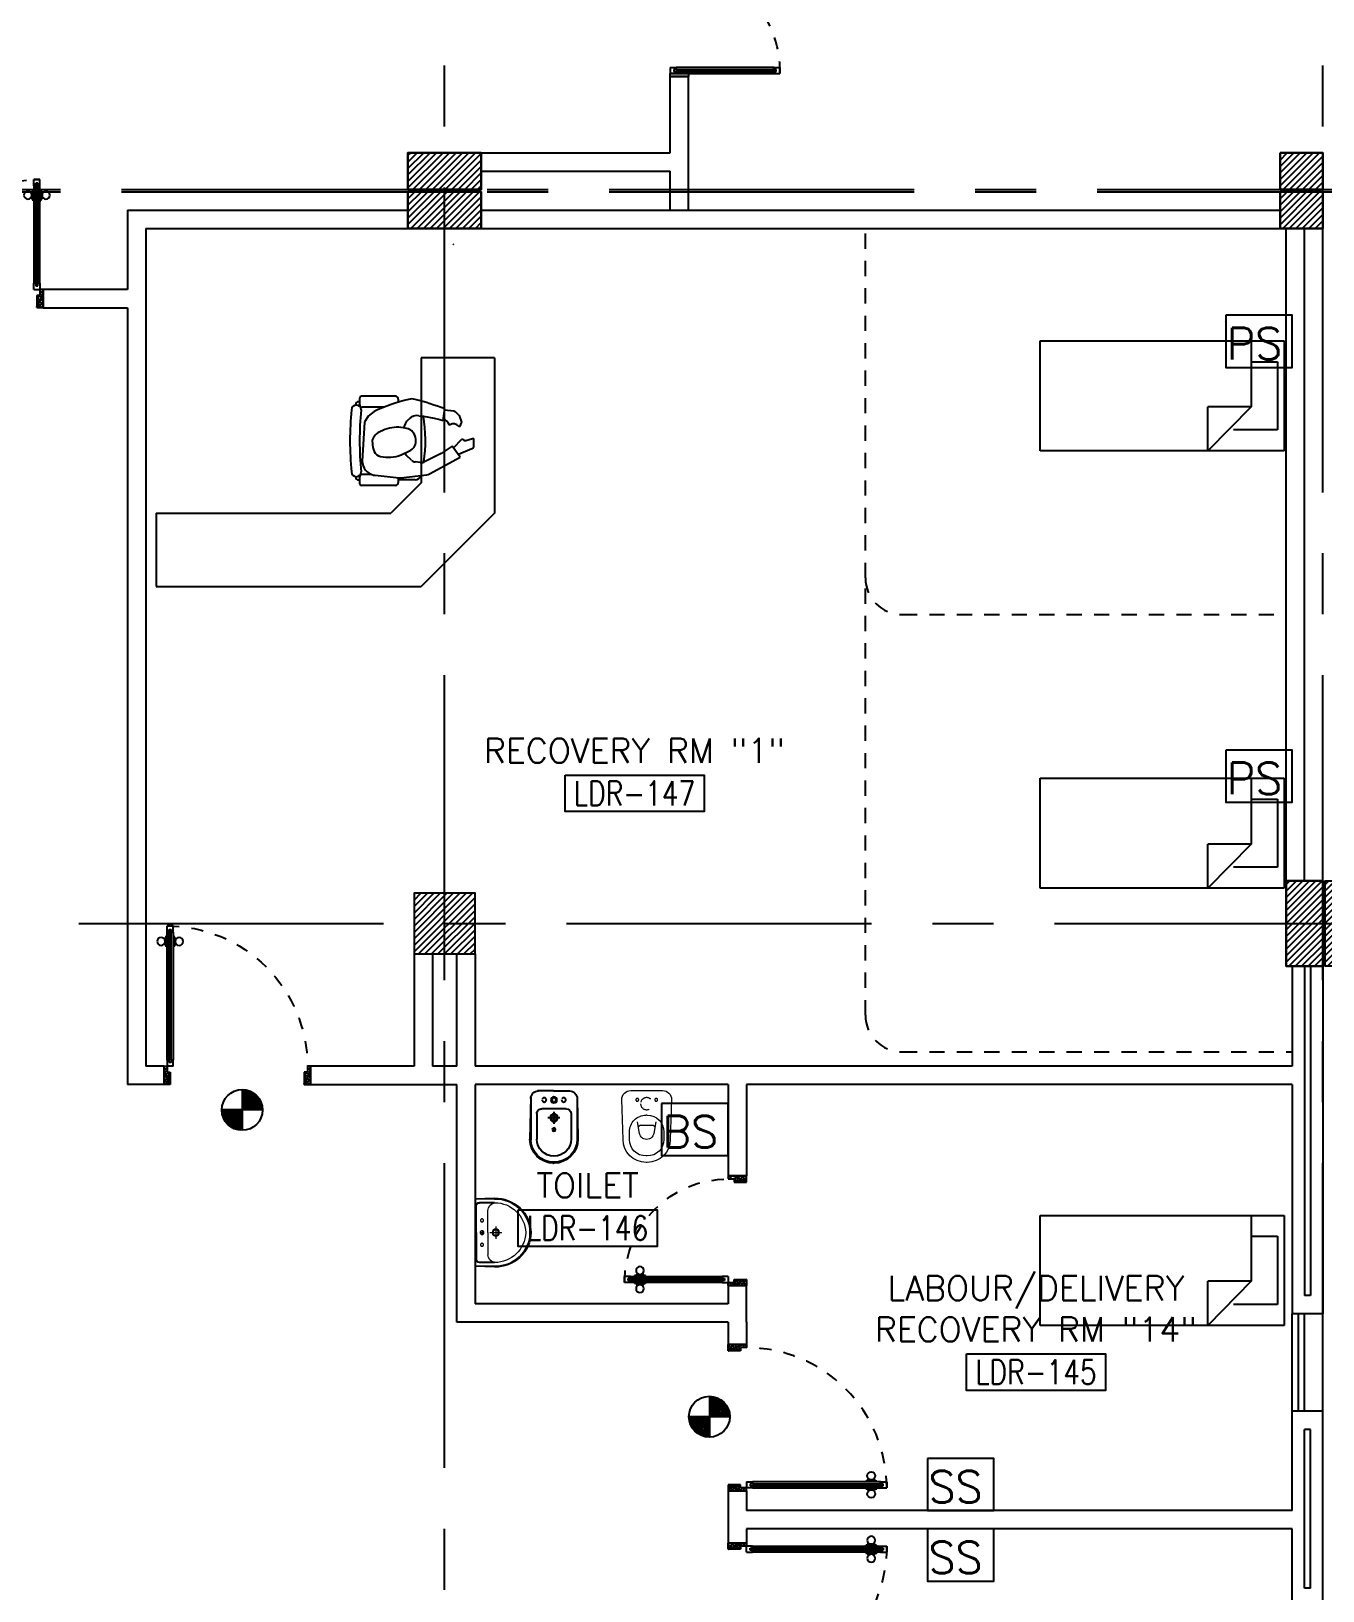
# Model space of a CAD drawing. Extents: x 275967.8 to 276060, y 57291.9 to 57371.4.
# Drawn here: x 276000.15 to 276010.74, y 57314.89 to 57327.68 of the extents above; entities that cross this region are included whole.
import ezdxf
from ezdxf.enums import TextEntityAlignment as Align

# ---------------------------------------------------------------- set-up
doc = ezdxf.new("R2010")
doc.units = 0
doc.header["$MEASUREMENT"] = 0
for name, pattern in [('CENTERX2', [4, 2.5, -0.5, 0.5, -0.5]), ('DASHED', [0.75, 0.5, -0.25]), ('HIDDEN', [0.375, 0.25, -0.125]), ('HIDDEN2', [0.1875, 0.125, -0.0625])]:
    doc.linetypes.add(name, pattern=pattern)
doc.layers.get('0').update_dxf_attribs({"color": 11, "linetype": 'CONTINUOUS'})
for name, color, linetype in [('AXES', 11, 'CENTERX2'), ('COL', 11, 'CONTINUOUS'), ('COUNTER', 11, 'CONTINUOUS'), ('CRT-HIDE', 11, 'HIDDEN2'), ('DOOR', 11, 'CONTINUOUS'), ('E-SYSTEM', 4, 'CONTINUOUS'), ('FIX', 11, 'CONTINUOUS'), ('FUR', 11, 'CONTINUOUS'), ('HAT', 11, 'CONTINUOUS'), ('INSUL', 11, 'CONTINUOUS'), ('NON-MEDICAL', 11, 'CONTINUOUS'), ('RM-BOX', 11, 'CONTINUOUS'), ('RM-NAME', 11, 'CONTINUOUS'), ('RM-NO', 11, 'CONTINUOUS'), ('WALL', 11, 'CONTINUOUS'), ('WIN', 11, 'CONTINUOUS')]:
    doc.layers.add(name, color=color, linetype=linetype)
doc.styles.add('ROMANS', font='ROMANS.shx', dxfattribs={"width": 0.6})

# ---------------------------------------------------------------- blocks, each defined once
blk = doc.blocks.new('*X73')
at = {"color": 0}
for p, q in [((49339, 139867), (49822, 140350)), ((49339, 139920), (49769, 140350)), ((49339, 139973), (49716, 140350)), ((49339, 140026), (49663, 140350)), ((49339, 140079), (49610, 140350)), ((49339, 140132), (49557, 140350)), ((49339, 140185), (49504, 140350)), ((49339, 140238), (49451, 140350)), ((49339, 140291), (49398, 140350)), ((49339, 140344), (49345, 140350)), ((49375, 139850), (49839, 140314)), ((49428, 139850), (49839, 140261)), ((49481, 139850), (49839, 140207)), ((49535, 139850), (49839, 140154)), ((49588, 139850), (49839, 140101)), ((49641, 139850), (49839, 140048)), ((49694, 139850), (49839, 139995)), ((49747, 139850), (49839, 139942)), ((49800, 139850), (49839, 139889))]:
    blk.add_line(p, q, dxfattribs=at)
blk = doc.blocks.new('COL50')
at = {"layer": 'COL'}
blk.add_lwpolyline([(-250, 250), (-250, -250), (250, -250), (250, 250)], close=True, dxfattribs=at)
blk = doc.blocks.new('A$C272A55A0')
at = {"layer": 'DOOR', "color": 0, "linetype": 'ByBlock'}
for p, q in [((0, 900), (0, 1050)), ((50, 1050), (0, 1050)), ((50, 950), (50, 1050)), ((1750, 950), (1750, 1050)), ((1750, 1050), (1800, 1050)), ((1800, 1050), (1800, 900)), ((0, 900), (25, 900)), ((25, 950), (50, 950)), ((25, 900), (25, 950)), ((75, 900), (25, 900)), ((25, 850), (25, 900)), ((75, 900), (75, 850)), ((1725, 900), (1775, 900)), ((1725, 900), (1725, 850)), ((1775, 950), (1750, 950)), ((1775, 900), (1775, 950)), ((1800, 900), (1775, 900)), ((1775, 850), (1775, 900)), ((42, 850), (25, 850)), ((58, 870), (42, 870)), ((42, 870), (42, 850)), ((58, 850), (58, 870)), ((75, 850), (58, 850)), ((1725, 850), (1742, 850)), ((1742, 870), (1758, 870)), ((1742, 850), (1742, 870)), ((1758, 870), (1758, 850)), ((1758, 850), (1775, 850)), ((1718, 160), (1709, 160)), ((1709, 95), (1709, 160)), ((1725, 173), (1718, 173)), ((1718, 173), (1718, 83)), ((1718, 95), (1718, 160)), ((1775, 173), (1782, 173)), ((1782, 173), (1782, 83)), ((1782, 160), (1791, 160)), ((1782, 95), (1782, 160)), ((1791, 95), (1791, 160)), ((25, 50), (42, 50)), ((25, 50), (25, 0)), ((25, 0), (75, 0)), ((75, 0), (25, 0)), ((42, 50), (42, 30)), ((42, 30), (58, 30)), ((58, 50), (75, 50)), ((58, 50), (58, 30)), ((75, 50), (75, 0)), ((1718, 95), (1709, 95)), ((1725, 83), (1718, 83)), ((1742, 50), (1725, 50)), ((1725, 50), (1725, 0)), ((1775, 0), (1725, 0)), ((1725, 0), (1775, 0)), ((1742, 50), (1742, 30)), ((1758, 30), (1742, 30)), ((1775, 50), (1758, 50)), ((1758, 50), (1758, 30)), ((1775, 83), (1782, 83)), ((1775, 50), (1775, 0)), ((1782, 95), (1791, 95))]:
    blk.add_line(p, q, dxfattribs=at)
at = {"layer": 'DOOR', "color": 9, "linetype": 'ByBlock'}
for p, q in [((50, 1050), (0, 1010)), ((50, 1050), (0, 937)), ((50, 1050), (37, 950)), ((1750, 1050), (1800, 1010)), ((1750, 1050), (1800, 937)), ((1750, 1050), (1763, 950))]:
    blk.add_line(p, q, dxfattribs=at)
at = {"layer": 'DOOR', "linetype": 'ByBlock'}
for p, q in [((25, 850), (25, 50)), ((42, 850), (42, 50)), ((58, 850), (58, 50)), ((75, 50), (75, 850)), ((1725, 50), (1725, 850)), ((1742, 850), (1742, 50)), ((1758, 850), (1758, 50)), ((1775, 850), (1775, 50))]:
    blk.add_line(p, q, dxfattribs=at)
at = {"layer": 'DOOR', "color": 0, "linetype": 'ByBlock'}
for centre in [(1676, 128), (1824, 128)]:
    blk.add_circle(centre, 32.4, dxfattribs=at)
at = {"layer": 'DOOR', "color": 9, "linetype": 'ByBlock'}
for centre, radius, start, end in [((50, 1050), 54.4, 203.2074, 270), ((50, 1050), 34.4, 180, 270), ((50, 1050), 14.4, 180, 270), ((1750, 1050), 14.4, 270, 0), ((1750, 1050), 34.4, 270, 0), ((1750, 1050), 54.4, 270, 336.7926), ((50, 1050), 74.4, 227.7764, 270), ((50, 1050), 94.4, 238.0182, 270), ((50, 1050), 114, 244.0838, 257.3774), ((50, 1050), 134, 248.1598, 259.28), ((50, 1050), 154, 251.1053, 256.2858), ((1750, 1050), 74.4, 270, 312.2236), ((1750, 1050), 94.4, 270, 301.9818), ((1750, 1050), 114, 282.6226, 295.9162), ((1750, 1050), 134, 280.72, 291.8402), ((1750, 1050), 154, 283.7142, 288.8947)]:
    blk.add_arc(centre, radius, start, end, dxfattribs=at)
at = {"layer": 'DOOR', "linetype": 'HIDDEN', "ltscale": 0.5}
for centre, start, end in [((50, 851), 268.3174, 3.2965), ((1750, 851), 176.7035, 271.6826)]:
    blk.add_arc(centre, 851, start, end, dxfattribs=at)
at = {"layer": 'WALL', "linetype": 'ByBlock'}
blk.add_line((1800, 900), (1800, 1050), dxfattribs=at)
blk = doc.blocks.new('C5')
at = {"layer": 'HAT', "linetype": 'ByBlock'}
h = blk.add_hatch(dxfattribs=at)
h.set_pattern_fill('ANSI31', color=256, scale=300, style=0)
h.set_pattern_definition([(45, (-223356.182, -51411.005), (-26.516504, 26.516504), [])])
h.paths.add_polyline_path([(300, 300), (0, 300), (0, 0), (300, 0)])
h.paths.add_polyline_path([(600, 300), (300, 300), (300, 0), (600, 0)])
at = {"layer": 'COL'}
blk.add_lwpolyline([(600, 300), (0, 300), (0, 0), (600, 0)], close=True, dxfattribs=at)
blk = doc.blocks.new('C7')
at = {"layer": 'HAT'}
h = blk.add_hatch(dxfattribs=at)
h.set_pattern_fill('ANSI31', color=256, scale=300, style=0)
h.set_pattern_definition([(45, (-248876.182, -51411.005), (-26.5165043, 26.5165043), [])])
h.paths.add_polyline_path([(350, 300), (250, 300), (0, 300), (0, 0), (350, 0)])
at = {"layer": 'COL'}
blk.add_lwpolyline([(0, 300), (0, 0), (350, 0), (350, 300)], close=True, dxfattribs=at)
blk = doc.blocks.new('C11')
at = {"layer": 'HAT'}
h = blk.add_hatch(dxfattribs=at)
h.set_pattern_fill('ANSI31', color=256, scale=300, style=0)
h.set_pattern_definition([(45, (-248556.182, -75061.005), (-26.5165043, 26.5165043), [])])
h.paths.add_polyline_path([(300, 700), (0, 700), (0, 350), (300, 350)])
h.paths.add_polyline_path([(300, 350), (0, 350), (0, 0), (300, 0)])
at = {"layer": 'COL'}
blk.add_lwpolyline([(300, 700), (300, 0), (0, 0), (0, 700)], close=True, dxfattribs=at)
blk = doc.blocks.new('C11D')
at = {"layer": 'COL', "linetype": 'ByBlock'}
for p in [(-320, 0), (0, 0)]:
    blk.add_blockref('C11', p, dxfattribs=at)
blk = doc.blocks.new('RM1')
at = {"layer": 'RM-BOX'}
blk.add_lwpolyline([(570, -200), (-570, -200), (-570, -500), (570, -500)], close=True, dxfattribs=at)
at = {"layer": 'RM-NAME', "style": 'ROMANS'}
for tag, p in [('ROOMNAME1', (0, 324)), ('ROOMNAME2', (0, 0))]:
    blk.add_attdef(tag, text='', height=200, dxfattribs=at).set_placement(p, align=Align.MIDDLE)
at = {"layer": 'RM-NO', "style": 'ROMANS', "width": 0.8}
blk.add_attdef('ROOMNO', text='', height=200, dxfattribs=at).set_placement((0, -350), align=Align.MIDDLE)
blk = doc.blocks.new('DOOR90')
at = {"layer": 'DOOR', "color": 0, "linetype": 'ByBlock'}
for p, q in [((-150, 0), (-150, -25)), ((-150, 0), (0, 0)), ((0, -50), (0, 0)), ((-1000, -25), (-1000, -75)), ((-1000, -75), (-1000, -25)), ((-950, -25), (-1000, -25)), ((-950, -75), (-1000, -75)), ((-970, -42), (-970, -58)), ((-950, -42), (-970, -42)), ((-950, -58), (-970, -58)), ((-950, -25), (-950, -42)), ((-950, -58), (-950, -75)), ((-918, -25), (-918, -18)), ((-828, -18), (-918, -18)), ((-918, -75), (-918, -82)), ((-828, -82), (-918, -82)), ((-905, -18), (-905, -9)), ((-905, -9), (-840, -9)), ((-905, -18), (-840, -18)), ((-905, -82), (-905, -91)), ((-905, -82), (-840, -82)), ((-905, -91), (-840, -91)), ((-840, -18), (-840, -9)), ((-840, -82), (-840, -91)), ((-828, -25), (-828, -18)), ((-828, -75), (-828, -82)), ((-200, -42), (-200, -25)), ((-200, -25), (-150, -25)), ((-180, -42), (-200, -42)), ((-200, -75), (-200, -58)), ((-200, -58), (-180, -58)), ((-150, -75), (-200, -75)), ((-180, -58), (-180, -42)), ((-150, -75), (-150, -25)), ((-150, -25), (-100, -25)), ((-100, -25), (-100, -50)), ((-100, -50), (0, -50)), ((-150, -900), (-150, -875)), ((-150, -875), (-100, -875)), ((-100, -850), (0, -850)), ((-100, -875), (-100, -850)), ((0, -850), (0, -900)), ((0, -900), (-150, -900)), ((-150, -900), (0, -900))]:
    blk.add_line(p, q, dxfattribs=at)
at = {"layer": 'DOOR', "color": 9, "linetype": 'ByBlock'}
for p, q in [((0, -50), (-114, 0)), ((0, -50), (-40, 0)), ((0, -50), (-100, -37)), ((0, -850), (-114, -900)), ((0, -850), (-100, -863)), ((0, -850), (-40, -900))]:
    blk.add_line(p, q, dxfattribs=at)
at = {"layer": 'DOOR', "linetype": 'ByBlock'}
for p, q in [((-200, -25), (-950, -25)), ((-200, -42), (-950, -42)), ((-200, -58), (-950, -58)), ((-950, -75), (-200, -75))]:
    blk.add_line(p, q, dxfattribs=at)
at = {"layer": 'DOOR', "color": 0, "linetype": 'ByBlock'}
for centre in [(-873, 24), (-873, -124)]:
    blk.add_circle(centre, 32.4, dxfattribs=at)
at = {"layer": 'DOOR', "color": 9, "linetype": 'ByBlock'}
for centre, radius, start, end in [((0, -50), 154, 161.1053, 166.2858), ((0, -50), 134, 158.1598, 169.28), ((0, -50), 94.4, 148.0182, 180), ((0, -50), 74.4, 137.7764, 180), ((0, -50), 114, 154.0838, 167.3774), ((0, -50), 54.4, 113.2074, 180), ((0, -50), 34.4, 90, 180), ((0, -50), 14.4, 90, 180), ((0, -850), 154, 193.7142, 198.8947), ((0, -850), 134, 190.72, 201.8402), ((0, -850), 94.4, 180, 211.9818), ((0, -850), 74.4, 180, 222.2236), ((0, -850), 54.4, 180, 246.7926), ((0, -850), 34.4, 180, 270), ((0, -850), 14.4, 180, 270)]:
    blk.add_arc(centre, radius, start, end, dxfattribs=at)
at = {"layer": 'DOOR', "linetype": 'HIDDEN', "ltscale": 0.5}
blk.add_arc((-150, -25), 850, 180, 270, dxfattribs=at)
blk = doc.blocks.new('DOOR100')
at = {"layer": 'DOOR', "color": 0, "linetype": 'ByBlock'}
for p, q in [((-25, 1300), (-75, 1300)), ((-75, 1300), (-25, 1300)), ((-75, 1250), (-75, 1300)), ((-25, 1250), (-25, 1300)), ((-82, 1205), (-91, 1205)), ((-91, 1205), (-91, 1140)), ((-75, 1218), (-82, 1218)), ((-82, 1128), (-82, 1218)), ((-82, 1205), (-82, 1140)), ((-58, 1250), (-75, 1250)), ((-42, 1270), (-58, 1270)), ((-58, 1250), (-58, 1270)), ((-42, 1250), (-42, 1270)), ((-25, 1250), (-42, 1250)), ((-25, 1218), (-18, 1218)), ((-18, 1128), (-18, 1218)), ((-18, 1205), (-9, 1205)), ((-18, 1205), (-18, 1140)), ((-9, 1205), (-9, 1140)), ((-82, 1140), (-91, 1140)), ((-75, 1128), (-82, 1128)), ((-25, 1128), (-18, 1128)), ((-18, 1140), (-9, 1140)), ((-1200, 0), (-1200, 150)), ((-1200, 150), (-1175, 150)), ((-1200, 150), (-1200, 0)), ((-1175, 150), (-1175, 100)), ((-75, 200), (-58, 200)), ((-75, 150), (-75, 200)), ((-75, 150), (-25, 150)), ((-58, 200), (-58, 180)), ((-58, 180), (-42, 180)), ((-42, 200), (-25, 200)), ((-42, 180), (-42, 200)), ((-25, 200), (-25, 150)), ((0, 150), (-25, 150)), ((-25, 150), (-25, 100)), ((0, 150), (0, 0)), ((-1150, 0), (-1200, 0)), ((-1175, 100), (-1150, 100)), ((-1150, 100), (-1150, 0)), ((-50, 100), (-50, 0)), ((-25, 100), (-50, 100)), ((-50, 0), (0, 0))]:
    blk.add_line(p, q, dxfattribs=at)
at = {"layer": 'DOOR', "linetype": 'ByBlock'}
for p, q in [((-75, 1250), (-75, 200)), ((-58, 200), (-58, 1250)), ((-42, 200), (-42, 1250)), ((-25, 200), (-25, 1250)), ((0, 0), (0, 150))]:
    blk.add_line(p, q, dxfattribs=at)
at = {"layer": 'DOOR', "color": 9, "linetype": 'ByBlock'}
for p, q in [((-1150, 0), (-1200, 114)), ((-1150, 0), (-1200, 40)), ((-1150, 0), (-1163, 100)), ((-50, 0), (0, 114)), ((-50, 0), (-37, 100)), ((-50, 0), (0, 40))]:
    blk.add_line(p, q, dxfattribs=at)
at = {"layer": 'DOOR', "color": 0, "linetype": 'ByBlock'}
for centre in [(-124, 1173), (24, 1173)]:
    blk.add_circle(centre, 32.4, dxfattribs=at)
at = {"layer": 'DOOR', "linetype": 'HIDDEN', "ltscale": 0.5}
blk.add_arc((-25, 150), 1150, 90, 180.0001, dxfattribs=at)
at = {"layer": 'DOOR', "color": 9, "linetype": 'ByBlock'}
for centre, radius, start, end in [((-1150, 0), 154, 103.7142, 108.8947), ((-1150, 0), 134, 100.72, 111.8402), ((-50, 0), 134, 68.1598, 79.28), ((-50, 0), 154, 71.1053, 76.2858), ((-1150, 0), 94.4, 90, 121.9818), ((-1150, 0), 74.4, 90, 132.2236), ((-1150, 0), 54.4, 90, 156.7926), ((-1150, 0), 34.4, 90, 180), ((-1150, 0), 14.4, 90, 180), ((-50, 0), 94.4, 58.0182, 90), ((-50, 0), 74.4, 47.7764, 90), ((-50, 0), 54.4, 23.2074, 90), ((-50, 0), 34.4, 0, 90), ((-50, 0), 14.4, 0, 90), ((-50, 0), 114, 64.0838, 77.3774)]:
    blk.add_arc(centre, radius, start, end, dxfattribs=at)
blk = doc.blocks.new('A$C49F1192B')
at = {"layer": 'DOOR', "color": 0, "linetype": 'ByBlock', "xscale": -1, "rotation": 270}
blk.add_blockref('DOOR100', (0, 1200), dxfattribs=at)
blk = doc.blocks.new('LAV1')
at = {"layer": 'FIX', "linetype": 'DASHED', "lineweight": 20, "ltscale": 0.05}
for p, q in [((0, 170), (0, 270)), ((0, 170), (0, 270)), ((50, 220), (-50, 220))]:
    blk.add_line(p, q, dxfattribs=at)
at = {"layer": 'FIX', "linetype": 'ByBlock', "ltscale": 0.3}
for p, q in [((-280, 210), (-275, 50)), ((-245, 210), (-245, 85)), ((245, 210), (245, 85)), ((280, 210), (275, 50)), ((0, 60), (-220, 60)), ((0, 60), (220, 60))]:
    blk.add_line(p, q, dxfattribs=at)
at = {"layer": 'FIX', "linetype": 'Continuous', "lineweight": 20}
for p, q in [((-275, 210), (-275, 50)), ((0, 155), (-181, 155)), ((0, 155), (181, 155)), ((275, 210), (275, 50)), ((0, 50), (-275, 50)), ((0, 50), (-252, 50)), ((0, 50), (252, 50)), ((0, 50), (275, 50))]:
    blk.add_line(p, q, dxfattribs=at)
at = {"layer": 'FIX', "lineweight": 20}
for p, q in [((16, 107), (-15, 107)), ((0, 92), (0, 123))]:
    blk.add_line(p, q, dxfattribs=at)
for centre, radius in [((0, 220), 29.5), ((0, 220), 22.5), ((0, 107), 15.5)]:
    blk.add_circle(centre, radius, dxfattribs=at)
at = {"layer": 'FIX', "linetype": 'HIDDEN', "lineweight": 20, "ltscale": 0.05}
for centre in [(-100, 107), (100, 107)]:
    blk.add_circle(centre, 12.4, dxfattribs=at)
at = {"layer": 'FIX', "linetype": 'ByBlock', "ltscale": 0.3}
for centre, radius, start, end in [((7, 220), 287, 91.3776, 182.0064), ((-7, 220), 287, 357.9936, 88.6224), ((-220, 85), 24.9, 179.7021, 269.9486), ((220, 85), 24.9, 270.0514, 0.2979)]:
    blk.add_arc(centre, radius, start, end, dxfattribs=at)
at = {"layer": 'FIX', "linetype": 'Continuous', "lineweight": 20}
for centre, radius, start, end in [((8, 217), 283, 91.6988, 181.351), ((8, 212), 253, 91.7328, 180.4884), ((-8, 217), 283, 358.649, 88.3012), ((-8, 212), 253, 359.5116, 88.2672), ((-179, 222), 66.9, 190.2006, 268.0786), ((179, 222), 66.9, 271.9214, 349.7994)]:
    blk.add_arc(centre, radius, start, end, dxfattribs=at)
blk = doc.blocks.new('WC1')
at = {"layer": 'FIX', "lineweight": 20}
for p, q in [((-210, 204), (-538, 194)), ((-475, 141), (-538, 141)), ((-727, 5), (-727, -5)), ((-674, 5), (-674, -5)), ((-534, 24), (-540, 0)), ((-540, 0), (-534, -24)), ((-395, 76), (-490, 60)), ((-339, 5), (-339, -5)), ((-490, -60), (-395, -76)), ((-538, -141), (-475, -141)), ((-538, -194), (-210, -204))]:
    blk.add_line(p, q, dxfattribs=at)
at = {"layer": 'FIX', "linetype": 'Continuous', "lineweight": 20}
blk.add_line((-420, -47), (-420, 45), dxfattribs=at)
at = {"layer": 'FIX', "lineweight": 20}
blk.add_lwpolyline([(-213, -204), (-210, -204, 0.414214), (-137, -131), (-137, 0), (-137, 131, 0.414214), (-210, 204)], format="xyb", dxfattribs=at)
at = {"layer": 'FIX', "linetype": 'HIDDEN2', "lineweight": 20, "ltscale": 0.3}
blk.add_circle((-245, 0), 49.8, dxfattribs=at)
at = {"layer": 'FIX', "linetype": 'HIDDEN', "lineweight": 20, "ltscale": 0.05}
for centre in [(-213, 78), (-213, -77)]:
    blk.add_circle(centre, 11.6, dxfattribs=at)
at = {"layer": 'FIX', "lineweight": 20}
for centre, radius, start, end in [((-538, 5), 189, 90, 180), ((-538, 5), 136, 90, 180), ((-475, 5), 136, 360, 90), ((-473, -7), 68.2, 128.9242, 152.8468), ((-464, -18), 82, 108.496, 128.9242), ((-538, -5), 189, 180, 270), ((-538, -5), 136, 180, 270), ((-473, 7), 68.2, 207.1532, 231.0758), ((-464, 18), 82, 231.0758, 251.504), ((-475, -5), 136, 270, 0)]:
    blk.add_arc(centre, radius, start, end, dxfattribs=at)
at = {"layer": 'FIX', "linetype": 'Continuous', "lineweight": 20}
for centre, start, end in [((-443, 46), 357.6662, 91.6121), ((-442, -46), 268.3879, 2.3338)]:
    blk.add_arc(centre, 22.3, start, end, dxfattribs=at)
blk = doc.blocks.new('BIDET1')
at = {"layer": 'FIX'}
for p, q in [((-88, 190), (-428, 190)), ((-210, 140), (-420, 140)), ((-25, -3), (-25, 128)), ((-617, 2), (-617, -3)), ((-352, 1), (-352, 1)), ((-350, 5), (-350, 5)), ((-348, 1), (-348, 1)), ((-346, 5), (-346, 5)), ((-344, 9), (-344, 9)), ((-344, 1), (-344, 1)), ((-342, 5), (-342, 5)), ((-341, 9), (-341, 9)), ((-341, 1), (-341, 1)), ((-339, 5), (-339, 5)), ((-337, 1), (-337, 1)), ((-335, 5), (-335, 5)), ((-333, 1), (-333, 1)), ((-170, 100), (-170, -100)), ((-617, -8), (-617, -3)), ((-350, -2), (-350, -2)), ((-348, -6), (-348, -6)), ((-346, -2), (-346, -2)), ((-346, -10), (-346, -10)), ((-344, -6), (-344, -6)), ((-342, -2), (-342, -2)), ((-342, -10), (-342, -10)), ((-341, -6), (-341, -6)), ((-339, -2), (-339, -2)), ((-339, -10), (-339, -10)), ((-337, -6), (-337, -6)), ((-335, -2), (-335, -2)), ((-333, -6), (-333, -6)), ((-331, -2), (-331, -2)), ((-25, -3), (-25, -134)), ((-88, -190), (-428, -190)), ((-210, -140), (-420, -140))]:
    blk.add_line(p, q, dxfattribs=at)
at = {"layer": 'FIX', "linetype": 'ByBlock', "ltscale": 0.3}
for p, q in [((-75, 190), (-420, 197)), ((-75, -190), (-420, -197))]:
    blk.add_line(p, q, dxfattribs=at)
at = {"layer": 'FIX', "linetype": 'DASHED', "ltscale": 0.05}
for p, q in [((-196, 0), (-294, 0)), ((-245, 49), (-245, -49))]:
    blk.add_line(p, q, dxfattribs=at)
at = {"layer": 'FIX'}
for centre, radius in [((-342, 0), 13.8), ((-342, 0), 11), ((-245, 0), 31.7), ((-245, 0), 22.5), ((-98, 0), 24.5), ((-98, 0), 17.5)]:
    blk.add_circle(centre, radius, dxfattribs=at)
at = {"layer": 'FIX', "linetype": 'HIDDEN', "ltscale": 0.05}
for centre in [(-98, 80), (-98, -80)]:
    blk.add_circle(centre, 17.5, dxfattribs=at)
at = {"layer": 'FIX', "linetype": 'ByBlock', "ltscale": 0.3}
blk.add_arc((-420, 0), 197, 90, 270, dxfattribs=at)
at = {"layer": 'FIX'}
for centre, radius, start, end in [((-420, 0), 190, 90, 270), ((-420, 0), 140, 90, 270), ((-210, 100), 40, 0, 90), ((-87, 128), 62.1, 0.1463, 90.8397), ((-210, -100), 40, 270, 0), ((-87, -128), 62.1, 269.1603, 359.8537)]:
    blk.add_arc(centre, radius, start, end, dxfattribs=at)
blk = doc.blocks.new('fe-door')
at = {"layer": 'DOOR', "color": 0, "linetype": 'ByBlock'}
for p, q in [((-805, 1782), (-805, 1791)), ((-805, 1791), (-740, 1791)), ((-740, 1782), (-740, 1791)), ((150, 1800), (0, 1800)), ((0, 1800), (0, 1775)), ((150, 1775), (150, 1800)), ((-900, 1775), (-900, 1725)), ((-900, 1725), (-900, 1775)), ((-850, 1775), (-900, 1775)), ((-850, 1725), (-900, 1725)), ((-870, 1758), (-870, 1742)), ((-850, 1758), (-870, 1758)), ((-850, 1742), (-870, 1742)), ((-850, 1775), (-850, 1758)), ((-850, 1742), (-850, 1725)), ((-818, 1775), (-818, 1782)), ((-728, 1782), (-818, 1782)), ((-818, 1725), (-818, 1718)), ((-728, 1718), (-818, 1718)), ((-805, 1782), (-740, 1782)), ((-805, 1718), (-805, 1709)), ((-805, 1718), (-740, 1718)), ((-805, 1709), (-740, 1709)), ((-740, 1718), (-740, 1709)), ((-728, 1775), (-728, 1782)), ((-728, 1725), (-728, 1718)), ((-50, 1758), (-50, 1775)), ((-50, 1775), (0, 1775)), ((-30, 1758), (-50, 1758)), ((-50, 1725), (-50, 1742)), ((-50, 1742), (-30, 1742)), ((0, 1725), (-50, 1725)), ((-30, 1742), (-30, 1758)), ((0, 1725), (0, 1775)), ((0, 1775), (150, 1775)), ((0, 75), (0, 25)), ((0, 75), (50, 75)), ((0, 0), (0, 25)), ((0, 25), (50, 25)), ((150, 25), (0, 25)), ((0, 0), (150, 0)), ((30, 58), (30, 42)), ((50, 58), (30, 58)), ((30, 42), (50, 42)), ((50, 75), (50, 58)), ((50, 42), (50, 25)), ((150, 25), (150, 0)), ((850, 58), (850, 75)), ((850, 75), (900, 75)), ((850, 58), (870, 58)), ((850, 25), (850, 42)), ((850, 42), (870, 42)), ((850, 25), (900, 25)), ((870, 42), (870, 58)), ((900, 25), (900, 75)), ((900, 75), (900, 25))]:
    blk.add_line(p, q, dxfattribs=at)
at = {"layer": 'DOOR', "linetype": 'ByBlock'}
for p, q in [((-50, 1775), (-850, 1775)), ((-50, 1758), (-850, 1758)), ((-50, 1742), (-850, 1742)), ((-850, 1725), (-50, 1725)), ((850, 75), (50, 75)), ((50, 58), (850, 58)), ((50, 42), (850, 42)), ((50, 25), (850, 25))]:
    blk.add_line(p, q, dxfattribs=at)
at = {"layer": 'DOOR', "color": 0, "linetype": 'ByBlock'}
for centre in [(-773, 1824), (-773, 1676)]:
    blk.add_circle(centre, 32.4, dxfattribs=at)
at = {"layer": 'DOOR', "linetype": 'HIDDEN', "ltscale": 0.5}
for centre, start, end in [((-49, 1750), 178.3174, 273.2965), ((49, 50), 358.3174, 93.2965)]:
    blk.add_arc(centre, 851, start, end, dxfattribs=at)
at = {"layer": 'WALL'}
for p, q in [((0, 1800), (150, 1800)), ((0, 0), (150, 0))]:
    blk.add_line(p, q, dxfattribs=at)
at = {"layer": 'WALL', "linetype": 'ByBlock'}
blk.add_line((0, 1800), (150, 1800), dxfattribs=at)

msp = doc.modelspace()

# ---------------------------------------------------------------- hatches: boundary and pattern name
at = {"layer": 'HAT', "linetype": 'ByBlock'}
h = msp.add_hatch(dxfattribs=at)
h.set_pattern_fill('ANSI31', color=256, scale=0.3, style=0)
h.set_pattern_definition([(45, (275779.879317, 57274.97192), (-0.026516504, 0.026516504), [])])
h.paths.add_polyline_path([(276003.5355, 57326.6829), (276003.2355, 57326.6829), (276003.2355, 57326.3829), (276003.5355, 57326.3829)])
h.paths.add_polyline_path([(276003.8355, 57326.6829), (276003.5355, 57326.6829), (276003.5355, 57326.3829), (276003.8355, 57326.3829)])

# ---------------------------------------------------------------- linework, layer by layer
at = {"layer": 'AXES'}
for p, q in [((276003.5355, 57291.8986), (276003.5355, 57370.7113)), ((276010.7355, 57291.8986), (276010.7355, 57370.3613)), ((275968.8855, 57326.3829), (276041.9755, 57326.3829)), ((275968.8855, 57326.3629), (276041.9755, 57326.3629)), ((275968.5355, 57320.3629), (276036.5755, 57320.3629))]:
    msp.add_line(p, q, dxfattribs=at)
at = {"layer": 'COL'}
msp.add_lwpolyline([(276003.8355, 57326.6829), (276003.2355, 57326.6829), (276003.2355, 57326.3829), (276003.8355, 57326.3829)], close=True, dxfattribs=at)
at = {"layer": 'COUNTER', "linetype": 'ByBlock'}
for p, q in [((276003.3447, 57325.0019), (276003.3447, 57323.9754)), ((276003.9447, 57325.0019), (276003.3447, 57325.0019)), ((276003.9447, 57325.0019), (276003.9447, 57323.7269)), ((276003.3447, 57323.9754), (276003.0961, 57323.7269)), ((276001.1697, 57323.7269), (276003.0961, 57323.7269)), ((276001.1697, 57323.7269), (276001.1697, 57323.1269)), ((276003.9447, 57323.7269), (276003.3447, 57323.1269)), ((276001.1697, 57323.1269), (276003.3447, 57323.1269))]:
    msp.add_line(p, q, dxfattribs=at)
at = {"layer": 'COUNTER'}
msp.add_arc((276003.6075, 57325.9299), 0.003, 0, 90, dxfattribs=at)
msp.add_arc((276003.6075, 57325.9299), 0.003, 0, 90, dxfattribs=at)
at = {"layer": 'CRT-HIDE'}
for p, q in [((276006.9855, 57323.1967), (276006.9855, 57326.0629)), ((276006.9855, 57319.6104), (276006.9855, 57323.1967)), ((276007.2855, 57322.8967), (276010.4355, 57322.8967)), ((276007.2855, 57319.3104), (276010.4855, 57319.3104))]:
    msp.add_line(p, q, dxfattribs=at)
for centre in [(276007.2855, 57323.1967), (276007.2855, 57319.6104)]:
    msp.add_arc(centre, 0.3, 180, 270, dxfattribs=at)
at = {"layer": 'E-SYSTEM', "color": 4}
for p, q in [((276001.8761, 57319.0011), (276001.8761, 57318.6667)), ((276001.8761, 57318.9889), (276001.8879, 57319.0007)), ((276001.8761, 57318.9712), (276001.9037, 57318.9988)), ((276001.8761, 57318.9536), (276001.9182, 57318.9957)), ((276001.8761, 57318.9359), (276001.9318, 57318.9915)), ((276001.8761, 57318.9182), (276001.9444, 57318.9865)), ((276001.8761, 57318.9005), (276001.9562, 57318.9806)), ((276001.8761, 57318.8829), (276001.9673, 57318.974)), ((276001.8761, 57318.8652), (276001.9777, 57318.9667)), ((276001.8761, 57318.8475), (276001.9873, 57318.9587)), ((276001.8802, 57318.8339), (276001.9964, 57318.95)), ((276001.8979, 57318.8339), (276002.0047, 57318.9407)), ((276001.9156, 57318.8339), (276002.0124, 57318.9307)), ((276001.9332, 57318.8339), (276002.0194, 57318.92)), ((276001.9509, 57318.8339), (276002.0257, 57318.9086)), ((276001.9686, 57318.8339), (276002.0311, 57318.8965)), ((276001.9863, 57318.8339), (276002.0358, 57318.8834)), ((276002.0039, 57318.8339), (276002.0395, 57318.8694)), ((276002.0216, 57318.8339), (276002.042, 57318.8543)), ((276002.0433, 57318.8339), (276001.709, 57318.8339)), ((276001.7094, 57318.8222), (276001.7211, 57318.8339)), ((276001.7112, 57318.8064), (276001.7388, 57318.8339)), ((276001.7143, 57318.7918), (276001.7565, 57318.8339)), ((276001.7185, 57318.7783), (276001.7741, 57318.8339)), ((276001.7235, 57318.7656), (276001.7918, 57318.8339)), ((276001.7294, 57318.7538), (276001.8095, 57318.8339)), ((276001.736, 57318.7427), (276001.8272, 57318.8339)), ((276001.7433, 57318.7324), (276001.8448, 57318.8339)), ((276001.7513, 57318.7227), (276001.8625, 57318.8339)), ((276001.76, 57318.7137), (276001.8761, 57318.8298)), ((276001.7693, 57318.7053), (276001.8761, 57318.8121)), ((276001.7793, 57318.6976), (276001.8761, 57318.7945)), ((276001.79, 57318.6906), (276001.8761, 57318.7768)), ((276001.8014, 57318.6844), (276001.8761, 57318.7591)), ((276001.8136, 57318.6789), (276001.8761, 57318.7414)), ((276001.8266, 57318.6742), (276001.8761, 57318.7238)), ((276002.0393, 57318.8339), (276002.0432, 57318.8378)), ((276001.8406, 57318.6705), (276001.8761, 57318.7061)), ((276001.8557, 57318.668), (276001.8761, 57318.6884)), ((276001.8722, 57318.6668), (276001.8761, 57318.6707)), ((276005.7065, 57316.4853), (276005.7065, 57316.151)), ((276005.7065, 57316.4731), (276005.7183, 57316.4849)), ((276005.7065, 57316.4555), (276005.7341, 57316.483)), ((276005.7065, 57316.4378), (276005.7486, 57316.4799)), ((276005.7065, 57316.4201), (276005.7622, 57316.4758)), ((276005.7065, 57316.4024), (276005.7748, 57316.4707)), ((276005.7065, 57316.3848), (276005.7866, 57316.4649)), ((276005.7065, 57316.3671), (276005.7977, 57316.4582)), ((276005.7065, 57316.3494), (276005.808, 57316.4509)), ((276005.7065, 57316.3317), (276005.8177, 57316.4429)), ((276005.7106, 57316.3181), (276005.8267, 57316.4343)), ((276005.7283, 57316.3181), (276005.8351, 57316.425)), ((276005.8737, 57316.3181), (276005.5393, 57316.3181)), ((276005.5398, 57316.3064), (276005.5515, 57316.3181)), ((276005.5416, 57316.2906), (276005.5692, 57316.3181)), ((276005.5447, 57316.276), (276005.5869, 57316.3181)), ((276005.5489, 57316.2625), (276005.6045, 57316.3181)), ((276005.5539, 57316.2498), (276005.6222, 57316.3181)), ((276005.5598, 57316.238), (276005.6399, 57316.3181)), ((276005.5664, 57316.227), (276005.6576, 57316.3181)), ((276005.5737, 57316.2166), (276005.6752, 57316.3181)), ((276005.5817, 57316.2069), (276005.6929, 57316.3181)), ((276005.5904, 57316.1979), (276005.7065, 57316.314)), ((276005.5997, 57316.1895), (276005.7065, 57316.2964)), ((276005.7459, 57316.3181), (276005.8428, 57316.415)), ((276005.7636, 57316.3181), (276005.8498, 57316.4043)), ((276005.7813, 57316.3181), (276005.856, 57316.3929)), ((276005.799, 57316.3181), (276005.8615, 57316.3807)), ((276005.8167, 57316.3181), (276005.8662, 57316.3676)), ((276005.8343, 57316.3181), (276005.8699, 57316.3537)), ((276005.852, 57316.3181), (276005.8724, 57316.3385)), ((276005.8697, 57316.3181), (276005.8736, 57316.3221)), ((276005.6097, 57316.1819), (276005.7065, 57316.2787)), ((276005.6204, 57316.1749), (276005.7065, 57316.261)), ((276005.6318, 57316.1686), (276005.7065, 57316.2433)), ((276005.644, 57316.1631), (276005.7065, 57316.2257)), ((276005.657, 57316.1585), (276005.7065, 57316.208)), ((276005.671, 57316.1548), (276005.7065, 57316.1903)), ((276005.6861, 57316.1522), (276005.7065, 57316.1726)), ((276005.7026, 57316.151), (276005.7065, 57316.155))]:
    msp.add_line(p, q, dxfattribs=at)
for points in [[(276009.9403, 57325.3522), (276009.9403, 57324.9236), (276010.4855, 57324.9236), (276010.4855, 57325.3522)], [(276009.9403, 57321.7853), (276009.9403, 57321.3567), (276010.4855, 57321.3567), (276010.4855, 57321.7853)], [(276005.3153, 57318.8879), (276005.3153, 57318.4592), (276005.8605, 57318.4592), (276005.8605, 57318.8879)], [(276007.4944, 57315.9765), (276007.4944, 57315.5479), (276008.0396, 57315.5479), (276008.0396, 57315.9765)], [(276007.4944, 57315.3979), (276007.4944, 57314.9693), (276008.0396, 57314.9693), (276008.0396, 57315.3979)]]:
    msp.add_lwpolyline(points, close=True, dxfattribs=at)
for centre in [(276001.8761, 57318.8339), (276005.7065, 57316.3181)]:
    msp.add_circle(centre, 0.1672, dxfattribs=at)
at = {"layer": 'FUR'}
for p, q in [((276008.4195, 57324.2398), (276008.4195, 57325.1398)), ((276008.4195, 57325.1398), (276010.4195, 57325.1398)), ((276010.1478, 57325.1398), (276010.1478, 57324.6009)), ((276010.4195, 57325.1398), (276010.4195, 57324.2398)), ((276010.1478, 57324.9699), (276010.364, 57324.9699)), ((276010.364, 57324.9699), (276010.364, 57324.412)), ((276010.1478, 57324.6009), (276009.7944, 57324.6009)), ((276009.7944, 57324.2398), (276009.7944, 57324.6009)), ((276010.1478, 57324.6009), (276009.7944, 57324.2398)), ((276010.364, 57324.412), (276010.0043, 57324.412)), ((276010.4195, 57324.2398), (276008.4195, 57324.2398)), ((276008.4195, 57320.6536), (276008.4195, 57321.5536)), ((276008.4195, 57321.5536), (276010.4195, 57321.5536)), ((276010.1478, 57321.5536), (276010.1478, 57321.0147)), ((276010.4195, 57321.5536), (276010.4195, 57320.6536)), ((276010.1478, 57321.3837), (276010.364, 57321.3837)), ((276010.364, 57321.3837), (276010.364, 57320.8257)), ((276010.1478, 57321.0147), (276009.7944, 57321.0147)), ((276009.7944, 57320.6536), (276009.7944, 57321.0147)), ((276010.1478, 57321.0147), (276009.7944, 57320.6536)), ((276010.364, 57320.8257), (276010.0043, 57320.8257)), ((276010.4195, 57320.6536), (276008.4195, 57320.6536)), ((276008.4195, 57317.0673), (276008.4195, 57317.9673)), ((276008.4195, 57317.9673), (276010.4195, 57317.9673)), ((276010.1478, 57317.9673), (276010.1478, 57317.4284)), ((276010.4195, 57317.9673), (276010.4195, 57317.0673)), ((276010.1478, 57317.7974), (276010.364, 57317.7974)), ((276010.364, 57317.7974), (276010.364, 57317.2395)), ((276010.1478, 57317.4284), (276009.7944, 57317.4284)), ((276009.7944, 57317.0673), (276009.7944, 57317.4284)), ((276010.1478, 57317.4284), (276009.7944, 57317.0673)), ((276010.364, 57317.2395), (276010.0043, 57317.2395)), ((276010.4195, 57317.0673), (276008.4195, 57317.0673))]:
    msp.add_line(p, q, dxfattribs=at)
at = {"layer": 'INSUL'}
for p, q in [((276010.5855, 57320.0129), (276010.5855, 57317.3129)), ((276010.6355, 57320.0129), (276010.6355, 57317.3129)), ((276010.6355, 57317.3129), (276010.5855, 57317.3129)), ((276010.5855, 57314.9129), (276010.5855, 57316.2129)), ((276010.6355, 57316.2129), (276010.5855, 57316.2129)), ((276010.6355, 57314.9129), (276010.6355, 57316.2129)), ((276010.6355, 57314.9129), (276010.5855, 57314.9129))]:
    msp.add_line(p, q, dxfattribs=at)
at = {"layer": 'NON-MEDICAL'}
for p, q in [((276002.8073, 57324.6184), (276002.8073, 57324.6145)), ((276002.8386, 57324.6414), (276002.8304, 57324.6414)), ((276002.8386, 57324.6711), (276002.8386, 57324.6188)), ((276003.1336, 57324.6864), (276002.854, 57324.6864)), ((276003.1561, 57324.6639), (276003.1561, 57324.6375)), ((276003.0385, 57324.5964), (276002.861, 57324.5964)), ((276002.9093, 57324.5244), (276002.8776, 57324.4741)), ((276002.958, 57324.5626), (276002.9093, 57324.5244)), ((276003.2156, 57324.4607), (276003.2269, 57324.4827)), ((276003.2269, 57324.4827), (276003.244, 57324.5005)), ((276003.3231, 57324.5273), (276003.3257, 57324.5269)), ((276003.3257, 57324.5269), (276003.3614, 57324.5229)), ((276003.3614, 57324.5229), (276003.4077, 57324.5156)), ((276003.4077, 57324.5156), (276003.4491, 57324.5075)), ((276003.4491, 57324.5075), (276003.4962, 57324.4954)), ((276003.4962, 57324.4954), (276003.5241, 57324.4882)), ((276003.5241, 57324.4882), (276003.5367, 57324.5828)), ((276002.8776, 57324.4741), (276002.8603, 57324.1543)), ((276003.2004, 57324.427), (276003.2156, 57324.4607)), ((276003.2205, 57324.2027), (276003.2144, 57324.2215)), ((276003.5979, 57324.2771), (276003.5078, 57324.2169)), ((276003.6629, 57324.1878), (276003.5979, 57324.2771)), ((276003.2644, 57324.1624), (276003.2205, 57324.2027)), ((276003.3343, 57324.1427), (276003.2949, 57324.148)), ((276003.4201, 57324.1722), (276003.3651, 57324.1472)), ((276003.4113, 57324.0492), (276003.6629, 57324.1878)), ((276003.5078, 57324.2169), (276003.4201, 57324.1722)), ((276002.8073, 57324.0271), (276002.8073, 57324.0233)), ((276002.8386, 57324.0002), (276002.8304, 57324.0002)), ((276002.8386, 57324.0228), (276002.8386, 57323.9706)), ((276002.9368, 57324.0452), (276002.861, 57324.0452)), ((276002.953, 57324.0397), (276002.9657, 57324.0381)), ((276002.9657, 57324.0381), (276003.1634, 57324.0178)), ((276003.1561, 57324.0186), (276003.1561, 57323.9777)), ((276003.2941, 57324.0023), (276003.1561, 57324.0023)), ((276003.1756, 57324.0179), (276003.3906, 57324.0426)), ((276003.1336, 57323.9552), (276002.854, 57323.9552))]:
    msp.add_line(p, q, dxfattribs=at)
for points in [[(276003.5358, 57324.5752), (276003.6112, 57324.566, -0.1665035), (276003.621, 57324.5613), (276003.6551, 57324.5275, -0.116666), (276003.6592, 57324.521), (276003.6728, 57324.4809, -0.1815827), (276003.6724, 57324.469), (276003.6611, 57324.4417, -0.5662747), (276003.6515, 57324.4403, 0.3727106), (276003.5801, 57324.4525, -0.4583706), (276003.572, 57324.4551, 0.2106222), (276003.5255, 57324.4993)], [(276003.1603, 57324.4325, 0.1280623), (276003.0109, 57324.3975, 0.2157166), (276002.9428, 57324.326), (276002.9436, 57324.2911), (276002.9477, 57324.2667), (276002.9583, 57324.2334, 0.2424325), (276003.0103, 57324.1921, 0.1365134), (276003.1783, 57324.2052), (276003.2481, 57324.238, 0.297129), (276003.3003, 57324.3178, 0.1389863), (276003.2837, 57324.3812, 0.1051671), (276003.2594, 57324.4085), (276003.2375, 57324.4199), (276003.2115, 57324.4256), (276003.1604, 57324.432)], [(276003.6078, 57324.2641), (276003.6783, 57324.3334, -0.4458327), (276003.688, 57324.3328), (276003.6895, 57324.3309, 0.3042703), (276003.7101, 57324.3242), (276003.7655, 57324.3402, -0.5099825), (276003.7738, 57324.3337), (276003.7716, 57324.272, -0.292523), (276003.7597, 57324.2548), (276003.6484, 57324.2081)]]:
    msp.add_lwpolyline(points, format="xyb", dxfattribs=at)
for centre, radius, start, end in [((276002.8118, 57324.5752), 0.0396, 0, 180), ((276002.8304, 57324.6184), 0.0231, 90, 180), ((276002.854, 57324.6711), 0.0154, 90, 180), ((276002.861, 57324.6188), 0.0224, 180, 270), ((276003.663, 57322.9963), 1.7177, 104.29232, 114.23439), ((276003.1336, 57324.6639), 0.0225, 0, 90), ((276003.2667, 57324.5518), 0.1125, 75.057, 104.29232), ((276002.6572, 57322.268), 2.4762, 69.19751, 75.057), ((276005.3892, 57324.3208), 2.6294, 174.44787, 185.55213), ((276005.3895, 57324.3208), 2.5509, 174.2765, 185.7235), ((276003.3091, 57324.4384), 0.09, 81.07134, 136.37618), ((276002.1754, 57324.3208), 1.2032, 351.72399, 9.66859), ((276002.9846, 57324.1601), 0.1245, 182.67494, 255.29345), ((276003.3024, 57324.2038), 0.0563, 227.38127, 262.24497), ((276003.3419, 57324.1984), 0.0563, 262.24497, 294.4377), ((276002.8118, 57324.0664), 0.0396, 180, 0), ((276002.8304, 57324.0233), 0.0231, 180, 270), ((276002.861, 57324.0228), 0.0224, 90, 180), ((276002.854, 57323.9706), 0.0154, 180, 270), ((276003.1336, 57323.9777), 0.0225, 270, 0), ((276003.1691, 57324.0738), 0.0563, 264.13003, 276.56656), ((276003.2941, 57324.0577), 0.0554, 270, 338.59125), ((276003.3841, 57324.0985), 0.0562, 276.56656, 298.84109)]:
    msp.add_arc(centre, radius, start, end, dxfattribs=at)
at = {"layer": 'WALL'}
for p, q in [((276005.5355, 57327.3079), (276005.3855, 57327.3079)), ((276005.3855, 57326.6829), (276005.3855, 57327.3079)), ((276005.5355, 57326.2129), (276005.5355, 57327.3079)), ((276003.8355, 57326.6829), (276005.3855, 57326.6829)), ((276003.8355, 57326.5329), (276005.3855, 57326.5329)), ((276005.3855, 57326.2129), (276005.3855, 57326.5329)), ((276000.9355, 57326.2129), (276003.2355, 57326.2129)), ((276000.9355, 57326.2129), (276000.9355, 57325.5629)), ((276003.8355, 57326.2129), (276010.3855, 57326.2129)), ((276001.0855, 57326.0629), (276001.0855, 57319.1929)), ((276001.0855, 57326.0629), (276010.3855, 57326.0629)), ((276010.4355, 57320.7129), (276010.4355, 57326.0629)), ((276010.5855, 57320.7129), (276010.5855, 57326.0629)), ((276000.2434, 57325.5629), (276000.2434, 57325.4129)), ((276000.9355, 57325.5629), (276000.2434, 57325.5629)), ((276000.2434, 57325.4129), (276000.9355, 57325.4129)), ((276000.9355, 57325.4129), (276000.9355, 57319.0429)), ((276003.2855, 57320.1129), (276003.2855, 57319.1929)), ((276003.4355, 57320.1129), (276003.4355, 57319.1929)), ((276003.6355, 57319.1929), (276003.6355, 57320.1129)), ((276003.7855, 57320.1129), (276003.7855, 57319.1929)), ((276010.4855, 57320.0129), (276010.4855, 57319.1929)), ((276010.7355, 57320.0129), (276010.7355, 57317.1629)), ((276001.2355, 57319.1929), (276001.0855, 57319.1929)), ((276001.2355, 57319.1929), (276001.2355, 57319.0429)), ((276003.2855, 57319.1929), (276002.4355, 57319.1929)), ((276002.4355, 57319.1929), (276002.4355, 57319.0429)), ((276003.6355, 57319.1929), (276003.4355, 57319.1929)), ((276010.4855, 57319.1929), (276003.7855, 57319.1929)), ((276001.2355, 57319.0429), (276000.9355, 57319.0429)), ((276002.4355, 57319.0429), (276003.6355, 57319.0429)), ((276003.6355, 57317.0929), (276003.6355, 57319.0429)), ((276005.8605, 57319.0429), (276003.7855, 57319.0429)), ((276003.7855, 57319.0429), (276003.7855, 57317.2429)), ((276005.8605, 57319.0429), (276005.8605, 57318.2929)), ((276010.4855, 57319.0429), (276006.0105, 57319.0429)), ((276006.0105, 57319.0429), (276006.0105, 57318.2929)), ((276010.4855, 57319.0429), (276010.4855, 57317.1629)), ((276006.0105, 57318.2929), (276005.8605, 57318.2929)), ((276005.8605, 57317.3929), (276005.8605, 57317.2429)), ((276006.0105, 57317.3929), (276005.8605, 57317.3929)), ((276005.8605, 57317.2429), (276003.7855, 57317.2429)), ((276005.8605, 57317.0929), (276003.6355, 57317.0929)), ((276005.8605, 57317.0929), (276005.8605, 57316.9094)), ((276006.0105, 57317.0929), (276006.0105, 57316.9094)), ((276010.7355, 57317.1629), (276010.4855, 57317.1629)), ((276010.7355, 57316.3629), (276010.4855, 57316.3629)), ((276010.4855, 57315.5479), (276010.4855, 57316.3629)), ((276010.7355, 57314.7629), (276010.7355, 57316.3629)), ((276005.8605, 57315.7094), (276005.8605, 57315.2814)), ((276006.0105, 57315.7094), (276006.0105, 57315.5479)), ((276010.4855, 57315.5479), (276006.0105, 57315.5479)), ((276010.4855, 57315.3979), (276006.0105, 57315.3979)), ((276006.0105, 57315.3979), (276006.0105, 57315.2814)), ((276010.4855, 57314.7629), (276010.4855, 57315.3979)), ((276006.0105, 57315.2814), (276005.8605, 57315.2814))]:
    msp.add_line(p, q, dxfattribs=at)
at = {"layer": 'WALL', "linetype": 'ByBlock'}
for p, q in [((276006.0105, 57317.0929), (276006.0105, 57317.3929)), ((276006.0105, 57315.7094), (276005.8605, 57315.7094))]:
    msp.add_line(p, q, dxfattribs=at)
at = {"layer": 'WALL', "linetype": 'ByBlock', "ltscale": 0.3}
for points in [[(276003.2355, 57326.6829), (276003.8355, 57326.6829), (276003.8355, 57326.3829), (276003.2355, 57326.3829)], [(276010.3855, 57326.6829), (276010.7355, 57326.6829), (276010.7355, 57326.3829), (276010.3855, 57326.3829)], [(276003.2355, 57326.3629), (276003.8355, 57326.3629), (276003.8355, 57326.0629), (276003.2355, 57326.0629)], [(276010.3855, 57326.3629), (276010.7355, 57326.3629), (276010.7355, 57326.0629), (276010.3855, 57326.0629)], [(276010.4355, 57320.0129), (276010.7355, 57320.0129), (276010.7355, 57320.7129), (276010.4355, 57320.7129)], [(276003.7855, 57320.6129), (276003.2855, 57320.6129), (276003.2855, 57320.1129), (276003.7855, 57320.1129)]]:
    msp.add_lwpolyline(points, close=True, dxfattribs=at)
at = {"layer": 'WIN'}
for p, q in [((276010.4855, 57316.3629), (276010.4855, 57317.1629)), ((276010.5355, 57316.3629), (276010.5355, 57317.1629)), ((276010.5855, 57316.3629), (276010.5855, 57317.1629)), ((276010.7355, 57316.3629), (276010.7355, 57317.1629))]:
    msp.add_line(p, q, dxfattribs=at)

# ---------------------------------------------------------------- block references
at = {"layer": 'COL', "linetype": 'ByBlock', "xscale": 0.001, "yscale": 0.001, "zscale": 0.001}
for name, p in [('C7', (276010.3855, 57326.3829)), ('C5', (276003.2355, 57326.0629)), ('C7', (276010.3855, 57326.0629)), ('C11D', (276010.7555, 57320.0129))]:
    msp.add_blockref(name, p, dxfattribs=at)
at = {"layer": 'COL', "xscale": 0.001, "yscale": 0.001, "zscale": 0.001}
msp.add_blockref('COL50', (276003.5355, 57320.3629), dxfattribs=at)
at = {"layer": 'DOOR', "color": 0, "linetype": 'ByBlock', "ltscale": 0.3, "xscale": 0.001, "yscale": 0.001, "zscale": 0.001}
for name, p in [('fe-door', (276005.3855, 57327.3079)), ('A$C49F1192B', (276005.8605, 57314.0814))]:
    msp.add_blockref(name, p, dxfattribs=at)
at = {"layer": 'DOOR', "color": 0, "linetype": 'ByBlock', "xscale": -0.001, "yscale": 0.001, "zscale": 0.001, "rotation": 180}
for name, p in [('A$C272A55A0', (275998.4434, 57326.4633)), ('DOOR90', (276006.0105, 57317.3929))]:
    msp.add_blockref(name, p, dxfattribs=at)
at = {"layer": 'DOOR', "color": 0, "xscale": 0.001, "yscale": 0.001, "zscale": 0.001, "rotation": 90}
msp.add_blockref('A$C49F1192B', (276002.4355, 57319.0429), dxfattribs=at)
at = {"layer": 'DOOR', "color": 0, "linetype": 'ByBlock', "ltscale": 0.3, "xscale": -0.001, "yscale": 0.001, "zscale": 0.001, "rotation": 180}
msp.add_blockref('A$C49F1192B', (276005.8605, 57316.9094), dxfattribs=at)
at = {"layer": 'FIX', "xscale": -0.001, "yscale": 0.001, "zscale": 0.001, "rotation": 270}
for name, p in [('BIDET1', (276004.4324, 57319.0143)), ('WC1', (276005.1924, 57319.1302)), ('LAV1', (276003.7355, 57317.8279))]:
    msp.add_blockref(name, p, dxfattribs=at)
at = {"layer": 'HAT', "xscale": 0.001, "yscale": 0.001, "zscale": 0.001}
msp.add_blockref('*X73', (275953.9463, 57180.2632), dxfattribs=at)
at = {"layer": 'RM-NAME'}
ref = msp.add_blockref('RM1', (276005.0933, 57321.7804), dxfattribs=dict(at, xscale=-0.001, yscale=0.001, zscale=0.001))
ref.add_attrib('ROOMNO', 'LDR-147', dxfattribs={"layer": 'RM-NO', "height": 0.2, "style": 'ROMANS', "width": 0.8}).set_placement((276005.0933, 57321.4304), align=Align.MIDDLE)
ref.add_attrib('ROOMNAME2', 'RECOVERY RM "1"', dxfattribs={"height": 0.2, "style": 'ROMANS'}).set_placement((276005.0933, 57321.7804), align=Align.MIDDLE)
ref = msp.add_blockref('RM1', (276004.7081, 57318.2147), dxfattribs=dict(at, xscale=-0.001, yscale=0.001, zscale=0.001))
ref.add_attrib('ROOMNO', 'LDR-146', dxfattribs={"layer": 'RM-NO', "height": 0.2, "style": 'ROMANS', "width": 0.8}).set_placement((276004.7081, 57317.8647), align=Align.MIDDLE)
ref.add_attrib('ROOMNAME2', 'TOILET', dxfattribs={"height": 0.2, "style": 'ROMANS'}).set_placement((276004.7081, 57318.2147), align=Align.MIDDLE)
ref = msp.add_blockref('RM1', (276008.3844, 57317.0341), dxfattribs=dict(at, xscale=-0.001, yscale=0.001, zscale=0.001))
ref.add_attrib('ROOMNO', 'LDR-145', dxfattribs={"layer": 'RM-NO', "height": 0.2, "style": 'ROMANS', "width": 0.8}).set_placement((276008.3844, 57316.6841), align=Align.MIDDLE)
ref.add_attrib('ROOMNAME2', 'RECOVERY RM "14"', dxfattribs={"height": 0.2, "style": 'ROMANS'}).set_placement((276008.3844, 57317.0341), align=Align.MIDDLE)
ref.add_attrib('ROOMNAME1', 'LABOUR/DELIVERY', dxfattribs={"height": 0.2, "style": 'ROMANS'}).set_placement((276008.3844, 57317.3579), align=Align.MIDDLE)

# ---------------------------------------------------------------- texts
at = {"layer": 'E-SYSTEM', "color": 4, "style": 'ROMANS'}
for s, p in [('PS', (276009.9476, 57324.989)), ('PS', (276009.9476, 57321.4221)), ('BS', (276005.3226, 57318.5246)), ('SS', (276007.5017, 57315.6133)), ('SS', (276007.5017, 57315.0347))]:
    msp.add_text(s, height=0.26, dxfattribs=at).set_placement(p)

doc.saveas('drawing.dxf')
